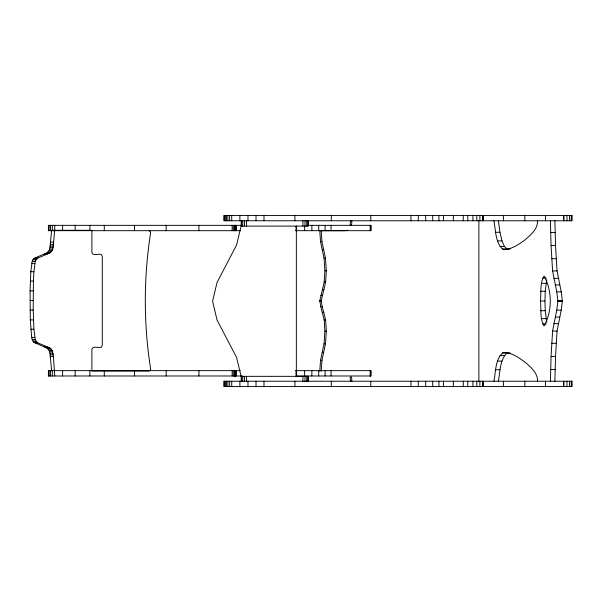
<?xml version="1.0" encoding="UTF-8"?>
<svg xmlns="http://www.w3.org/2000/svg" width="602" height="602" viewBox="0 0 602 602"><rect width="100%" height="100%" fill="white"/><g stroke="black" fill="none" stroke-linecap="round" stroke-linejoin="round"><path stroke-width="0.9" d="M51.629 370.651L49.951 353.171L49.146 350.454L47.016 348.144L33.757 342.214L32.162 339.483L31.688 337.368L30.303 319.888L30.1 290.849L30.807 271.72L32.162 261.441L32.862 259.838L34.811 258.032L47.016 252.78L49.146 250.477L49.951 247.753L51.629 230.28L92.061 230.28M54.752 375.987L53.435 356.595L52.246 350.454L50.116 348.144L37.911 342.899L35.969 341.086L35.27 339.483L33.915 329.211L33.2 310.083L33.403 281.044L33.915 271.72L35.27 261.441L35.969 259.838L37.911 258.032L50.116 252.78L52.246 250.477L53.059 247.753L54.737 230.28M550.424 381.232L551.063 356.437L552.591 331.077L556.775 310.12L557.911 301L556.775 291.88L552.591 270.923L551.063 245.563L550.424 220.768M554.886 381.232L555.533 356.437L557.053 331.077L561.237 310.12L562.373 301L561.237 291.88L557.053 270.923L555.533 245.563L554.886 220.768M540.491 301C541.303 292.805 539.663 283.316 544.073 276.025C552.358 290.819 552.358 311.181 544.073 325.975C539.663 318.684 541.303 309.195 540.491 301L544.953 301L545.239 291.278L546.766 279.772M319.797 371.283L320.52 360.327L324.034 343.787L324.884 331.243L324.177 319.873L320.776 306.696L319.82 300.729L324.177 282.127L324.884 270.757L324.034 258.213L320.52 241.673L319.797 230.716L344.999 230.716L347.61 230.197M321.235 371.283L321.957 360.327L325.471 343.787L326.322 331.243L325.614 319.873L322.213 306.696L321.257 300.729L325.614 282.127L326.322 270.757L325.471 258.213L321.957 241.673L321.235 230.716M350.432 220.768L350.168 224.915L351.606 224.915L351.869 220.768M537.571 220.768C537.774 229.309 530.678 234.803 524.944 239.965C518.525 244.45 510.812 250.319 502.595 249.1C495.137 241.944 495.785 230.227 493.926 220.768M493.926 381.232C495.785 371.773 495.137 360.056 502.595 352.9C510.812 351.681 518.525 357.55 524.944 362.035C530.678 367.197 537.774 372.691 537.571 381.232M498.388 381.232C500.247 371.773 499.6 360.056 507.057 352.9L508.901 352.561M242.139 225.344L48.408 225.344L48.408 230.679L240.642 230.679M307.697 225.344L370.998 225.344L370.998 230.679L295.59 230.679M495.491 232.267L499.961 232.267L502.008 240.898L504.393 246.414L507.057 249.1L508.901 249.439M550.672 232.545L555.134 232.545M497.545 240.898L502.008 240.898M320.52 241.673L321.957 241.673M50.53 242.139L53.638 242.139L53.254 246.105L50.154 246.105M50.327 244.337L53.435 244.337M551.063 245.563L555.533 245.563M499.931 246.414L504.393 246.414M49.951 247.753L53.059 247.753M508.652 248.904L510.436 248.904M502.595 249.1L507.057 249.1M49.65 249.228L52.75 249.228M322.251 249.679L323.688 249.679M49.146 250.477L52.246 250.477M48.152 251.847L51.253 251.847M47.016 252.78L50.116 252.78M45.752 253.442L48.852 253.442M44.375 253.984L47.483 253.984M34.811 258.032L37.911 258.032M324.034 258.213L325.471 258.213M33.757 258.717L36.857 258.717M551.688 258.717L556.15 258.717M32.862 259.838L35.969 259.838M32.162 261.441L35.27 261.441M31.688 263.563L34.796 263.563M324.884 270.757L326.322 270.757M552.591 270.923L557.053 270.923M30.807 271.72L33.915 271.72M542.68 277.981L546.247 277.981M553.72 278.357L558.182 278.357M30.303 281.044L33.403 281.044M324.177 282.127L325.614 282.127M541.544 283.339L546.006 283.339M555.247 284.919L559.709 284.919M322.514 289.705L323.951 289.705M30.1 290.849L33.2 290.849M540.777 291.278L545.239 291.278M556.775 291.88L561.237 291.88M320.776 295.304L322.213 295.304M30.123 300.466L33.23 300.466M557.873 300.503L562.336 300.503M319.82 300.729L321.257 300.729M557.911 301L562.373 301M319.82 301.271L321.257 301.271M557.873 301.497L562.343 301.421M320.776 306.696L322.213 306.696M30.1 310.083L33.2 310.083M556.775 310.12L561.237 310.12M540.777 310.722L545.239 310.722L546.766 322.228M322.514 312.295L323.951 312.295M555.247 317.081L559.709 317.081M541.544 318.661L546.006 318.661M30.303 319.888L33.403 319.888M324.177 319.873L325.614 319.873M553.72 323.643L558.182 323.643M542.68 324.019L546.247 324.019M30.807 329.211L33.915 329.211M552.591 331.077L557.053 331.077M324.884 331.243L326.322 331.243M31.688 337.368L34.796 337.368M32.162 339.483L35.27 339.483M32.862 341.086L35.969 341.086M33.757 342.214L36.857 342.214M34.811 342.899L37.911 342.899M551.688 343.283L556.15 343.283M324.034 343.787L325.471 343.787M44.375 346.948L47.483 346.948M45.752 347.482L48.852 347.482M47.016 348.144L50.116 348.144M48.152 349.085L51.253 349.085M49.146 350.454L52.246 350.454M49.65 351.696L52.75 351.696M322.251 352.32L323.688 352.32M502.595 352.9L507.057 352.9M49.951 353.171L53.059 353.171M508.652 353.096L510.436 353.096M50.154 354.826L53.254 354.826M499.931 355.586L504.393 355.586M551.063 356.437L555.533 356.437M50.327 356.595L53.435 356.595M320.52 360.327L321.957 360.327M497.545 361.102L502.008 361.102M550.672 369.455L555.134 369.455M495.491 369.733L499.961 369.733M240.281 370.651L48.408 370.651L48.408 375.987L242.139 375.987M295.59 370.651L370.998 370.651L370.937 375.987L296.094 375.987L296.094 370.651M149.1 230.679L150.643 232.011L150.417 234.17C143.615 278.237 143.607 323.259 150.38 367.333L150.643 369.711L149.1 371.05L91.888 371.05L91.888 349.085C93.197 345.285 98.698 348.498 101.445 347.188L102.295 345.104L102.295 256.625L101.445 254.541C98.698 253.231 93.197 256.444 91.888 252.644L91.888 230.679M498.388 220.768L499.961 232.267M351.869 381.232L351.606 377.085L350.168 377.085L350.432 381.232M544.953 301L545.239 310.722M571.742 215.433L571.742 220.768M571.742 381.232L571.742 386.567M571.26 215.433L571.26 220.768M571.26 381.232L571.26 386.567M569.522 215.433L569.522 220.768M569.522 381.232L569.522 386.567M566.949 215.433L566.949 220.768M566.949 381.232L566.949 386.567M563.796 220.768L563.765 215.433L563.675 220.768M545.525 215.433L545.525 220.768M545.525 381.232L545.525 386.567M524.839 215.433L524.839 220.768M524.839 381.232L524.839 386.567M503.407 215.433L503.407 220.768M503.407 381.232L503.407 386.567M483.045 215.433L482.985 220.768M483.045 381.232L482.985 386.567M482.842 215.433L482.842 220.768M482.842 381.232L482.842 386.567M482.706 215.433L482.706 220.768M482.706 381.232L482.706 386.567M482.638 215.433L482.638 220.768M482.638 381.232L482.638 386.567M479.877 215.433L479.877 220.768M479.877 381.232L479.877 386.567M478.876 220.768L478.876 381.232M476.799 215.433L476.799 220.768M476.799 381.232L476.799 386.567M472.931 215.433L472.931 220.768M472.931 381.232L472.931 386.567M467.784 215.433L467.784 220.768M467.784 381.232L467.784 386.567M463.269 215.433L463.269 220.768M463.269 381.232L463.269 386.567M453.351 215.433L453.351 220.768M453.351 381.232L453.351 386.567M443.433 215.433L443.433 220.768M443.433 381.232L443.433 386.567M438.926 215.433L438.926 220.768M438.926 381.232L438.926 386.567M432.71 215.433L432.71 220.768M432.71 381.232L432.71 386.567M425.689 215.433L425.689 220.768M425.689 381.232L425.689 386.567M418.292 215.433L418.292 220.768M418.292 381.232L418.292 386.567M410.94 215.433L410.94 220.768M410.94 381.232L410.94 386.567M370.779 215.433L370.779 220.768M370.779 225.344L370.719 230.679M370.779 370.651L370.719 375.987M370.779 381.232L370.779 386.567M370.516 225.344L370.516 230.679M370.516 370.651L370.516 375.987M370.17 225.344L370.17 230.679M370.17 370.651L370.17 375.987M331.318 215.433L331.318 220.768M331.318 381.232L331.318 386.567M331.047 225.344L331.047 230.679M331.047 370.651L331.047 375.987M325.103 225.344L325.103 230.679M325.103 370.651L325.103 375.987M318.706 225.344L318.706 230.679M318.706 370.651L318.706 375.987M311.866 225.344L311.866 230.679M311.866 370.651L311.866 375.987M308.322 220.768L308.314 226.104L241.086 226.104L236.631 244.886L217.044 282.443L212.596 301.226L217.044 320.008L236.631 357.565L241.086 376.34L308.322 376.34L308.322 381.683M307.9 220.768L307.9 226.104M307.9 376.34L307.9 381.683M306.734 220.768L306.734 226.104M306.734 376.34L306.734 381.683M305.018 220.768L305.018 226.104M305.018 376.34L305.018 381.683M304.627 226.232L304.627 230.679M304.627 370.651L304.627 375.987M302.911 220.768L302.911 226.104M302.911 376.34L302.911 381.683M296.568 226.232L296.658 230.679M296.568 370.651L296.658 375.987M296.35 226.104L296.35 376.34M296.094 226.232L296.094 230.679M294.927 215.433L294.927 220.768M294.927 381.232L294.927 386.567M263.985 215.433L263.985 220.768M263.985 381.232L263.985 386.567M256.008 215.433L256.008 220.768M256.008 381.232L256.008 386.567M247.979 215.433L247.979 220.768M247.979 381.232L247.979 386.567M246.572 220.768L246.572 226.104M246.572 376.34L246.572 381.683M244.465 220.768L244.465 226.104M244.465 376.34L244.465 381.683M242.764 220.768L242.764 226.104M242.764 376.34L242.764 381.683M241.62 220.768L241.62 226.104M241.62 376.34L241.62 381.683M241.477 220.768L241.477 226.104M241.477 376.34L241.477 381.683M241.199 220.768L241.199 226.104M241.199 376.34L241.199 381.683M239.882 215.433L239.882 220.768M239.882 381.232L239.882 386.567M236.059 225.344L236.059 230.679M236.059 370.651L236.059 375.987M235.976 225.344L235.976 230.679M235.976 370.651L235.976 375.987M235.495 225.344L235.495 230.679M235.495 370.651L235.495 375.987M235.066 225.344L235.066 230.679M235.066 370.651L235.066 375.987M234.72 225.344L234.72 230.679M234.72 370.651L234.72 375.987M234.456 225.344L234.456 230.679M234.456 370.651L234.456 375.987M233.305 225.344L233.305 230.679M233.305 370.651L233.305 375.987M232.154 225.344L232.154 230.679M232.154 370.651L232.154 375.987M231.71 215.433L231.71 220.768M231.71 381.232L231.71 386.567M229.61 215.433L229.61 220.768M229.61 381.232L229.61 386.567M227.872 215.433L227.872 220.768M227.872 381.232L227.872 386.567M226.472 215.433L226.472 220.768M226.472 381.232L226.472 386.567M225.396 215.433L225.396 220.768M225.396 381.232L225.396 386.567M224.26 215.433L224.26 220.768M224.26 381.232L224.26 386.567M198.923 225.344L198.923 230.679M198.923 370.651L198.923 375.987M166.19 225.344L166.19 230.679M166.19 370.651L166.19 375.987M134.464 225.344L134.464 230.679M134.464 370.651L134.464 375.987M104.281 225.344L104.281 230.679M104.281 370.651L104.281 375.987M89.894 225.344L89.894 230.679M89.894 370.651L89.894 375.987M75.167 225.344L75.167 230.679M75.167 370.651L75.167 375.987M62.616 225.344L62.616 230.679M62.616 370.651L62.616 375.987M54.752 225.344L54.752 230.679M52.329 225.344L52.329 230.679M52.329 370.651L52.329 375.987M50.47 225.344L50.47 230.679M50.47 370.651L50.47 375.987M49.183 225.344L49.183 230.679M49.183 370.651L49.183 375.987M48.506 225.344L48.506 230.679M48.506 370.651L48.506 375.987M571.9 215.433L223.952 215.433L223.952 220.768L571.9 220.768L571.9 215.433M571.9 381.232L223.952 381.232L223.952 386.567L571.9 386.567L571.9 381.232M563.765 386.567L563.735 381.232L563.675 386.567"/></g></svg>
